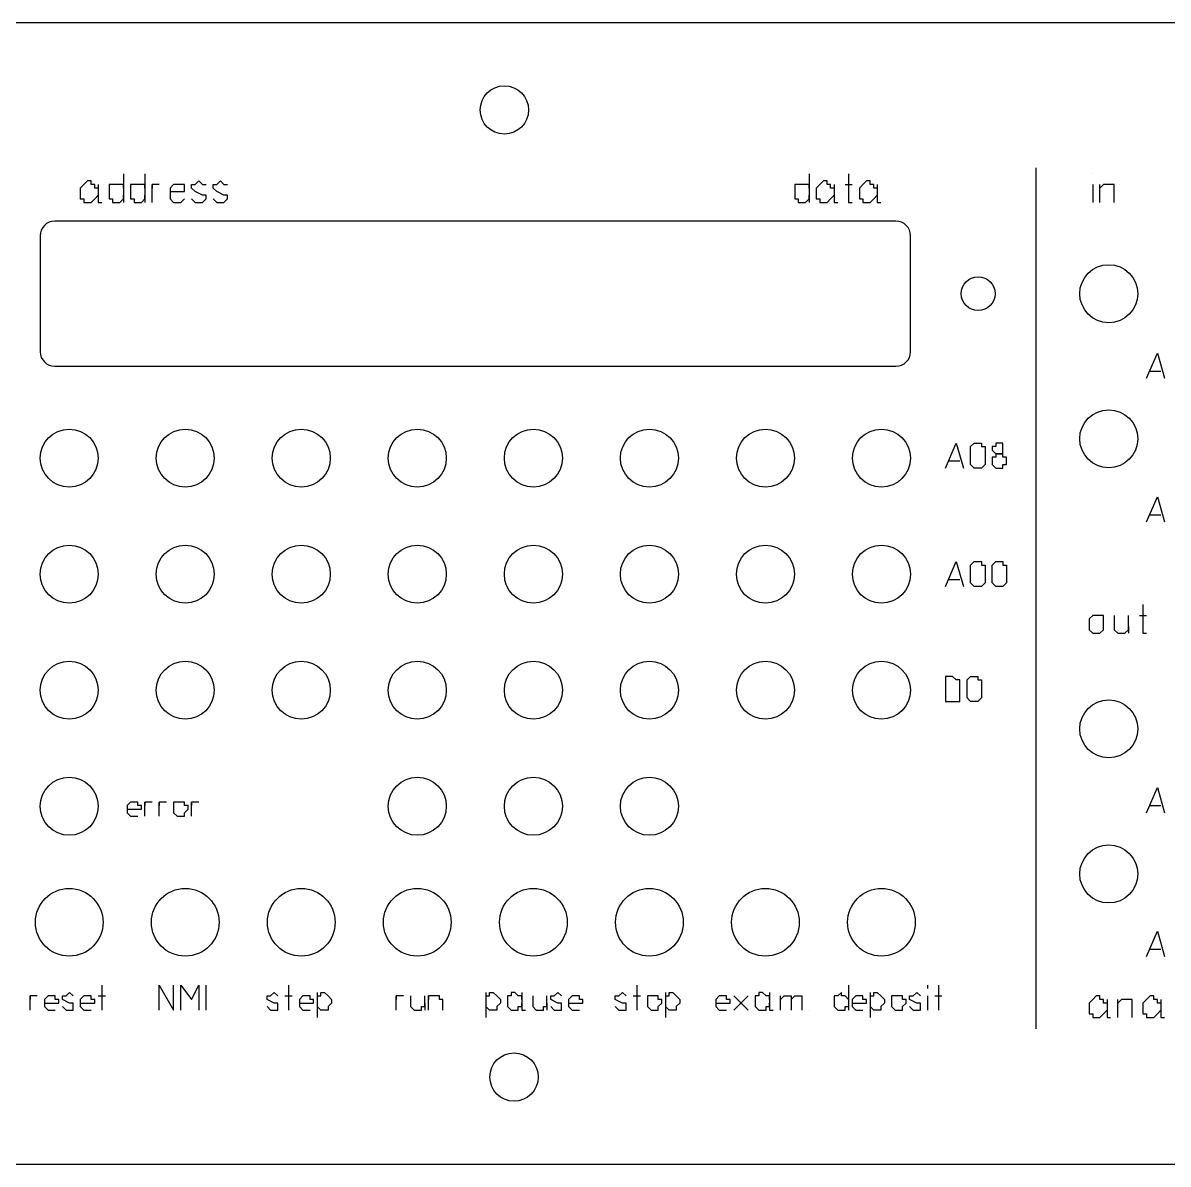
# Model space of a CAD drawing. Header units: metres. Extents: x -2 to 428, y 0 to 118.
# Drawn here: x 90.2 to 208.6, y 0 to 118 of the extents above; entities that cross this region are included whole.
import ezdxf

# ---------------------------------------------------------------- set-up
doc = ezdxf.new("R2010")
doc.units = ezdxf.units.M
for name, color, linetype in [('Engraving', 30, 'CONTINUOUS'), ('Panel', 7, 'CONTINUOUS'), ('ThruHoles', 7, 'CONTINUOUS')]:
    doc.layers.add(name, color=color, linetype=linetype)

msp = doc.modelspace()

# ---------------------------------------------------------------- linework, layer by layer
at = {"layer": 'Engraving'}
for p, q in [((100.61, 102.41), (100.61, 99.44)), ((102.83, 102.41), (102.83, 99.44)), ((171.51, 102.41), (171.51, 99.44)), ((175.6, 102.41), (175.6, 99.81)), ((195, 14), (195, 103)), ((200.84, 102.41), (200.84, 102.41)), ((96.52, 101.29), (96.15, 100.92)), ((96.15, 100.92), (96.15, 100.92)), ((96.15, 100.92), (96.15, 100.55)), ((96.89, 101.67), (96.52, 101.29)), ((96.52, 101.29), (96.52, 101.29)), ((96.52, 101.29), (96.52, 101.29)), ((97.27, 101.67), (96.89, 101.67)), ((96.89, 101.67), (96.89, 101.67)), ((97.27, 101.29), (97.27, 101.67)), ((97.64, 101.29), (97.27, 101.29)), ((97.64, 100.92), (97.64, 101.29)), ((97.64, 101.29), (97.64, 101.29)), ((97.64, 101.29), (97.64, 101.29)), ((98.01, 100.92), (97.64, 100.92)), ((97.64, 100.92), (97.64, 100.92)), ((98.01, 101.29), (98.01, 99.81)), ((99.49, 101.29), (99.12, 101.29)), ((99.12, 101.29), (99.12, 100.92)), ((99.12, 100.92), (99.12, 100.55)), ((99.86, 101.29), (99.49, 101.29)), ((100.24, 101.29), (99.86, 101.29)), ((99.86, 101.29), (99.86, 101.29)), ((100.61, 101.29), (100.24, 101.29)), ((100.24, 101.29), (100.24, 101.29)), ((100.61, 100.92), (100.61, 101.29)), ((101.72, 101.29), (101.35, 101.29)), ((101.35, 101.29), (101.35, 100.92)), ((101.35, 100.92), (101.35, 100.55)), ((102.09, 101.29), (101.72, 101.29)), ((102.46, 101.29), (102.09, 101.29)), ((102.09, 101.29), (102.09, 101.29)), ((102.83, 101.29), (102.46, 101.29)), ((102.46, 101.29), (102.46, 101.29)), ((102.83, 100.92), (102.83, 101.29)), ((103.58, 99.44), (103.58, 101.29)), ((103.95, 101.29), (103.58, 101.29)), ((103.58, 101.29), (103.58, 100.92)), ((104.32, 101.29), (103.95, 101.29)), ((103.95, 101.29), (103.95, 101.29)), ((103.95, 101.29), (103.95, 101.29)), ((104.32, 101.29), (104.32, 101.29)), ((105.8, 101.29), (105.43, 100.92)), ((105.43, 100.92), (105.43, 100.92)), ((105.43, 100.92), (105.43, 100.55)), ((106.18, 101.29), (105.8, 101.29)), ((105.8, 101.29), (105.8, 101.29)), ((106.55, 101.29), (106.18, 101.29)), ((106.18, 101.29), (106.18, 101.29)), ((106.92, 101.29), (106.55, 101.29)), ((106.55, 101.29), (106.55, 101.29)), ((106.92, 100.92), (106.92, 101.29)), ((106.92, 100.55), (106.92, 100.92)), ((107.66, 100.92), (107.66, 101.29)), ((107.66, 101.29), (108.03, 101.29)), ((108.03, 100.55), (107.66, 100.92)), ((107.66, 100.92), (107.66, 100.92)), ((108.03, 101.29), (108.4, 101.67)), ((108.4, 101.67), (108.77, 101.29)), ((108.77, 101.29), (108.77, 101.29)), ((108.77, 101.29), (109.15, 101.29)), ((109.89, 100.92), (109.89, 101.29)), ((109.89, 101.29), (110.26, 101.29)), ((110.26, 100.55), (109.89, 100.92)), ((109.89, 100.92), (109.89, 100.92)), ((110.26, 101.29), (110.63, 101.67)), ((110.63, 101.67), (111, 101.29)), ((111, 101.29), (111, 101.29)), ((111, 101.29), (111.37, 101.29)), ((170.4, 101.29), (170.03, 101.29)), ((170.03, 101.29), (170.03, 100.92)), ((170.03, 100.92), (170.03, 100.55)), ((170.77, 101.29), (170.4, 101.29)), ((171.14, 101.29), (170.77, 101.29)), ((170.77, 101.29), (170.77, 101.29)), ((171.51, 101.29), (171.14, 101.29)), ((171.14, 101.29), (171.14, 101.29)), ((171.51, 100.92), (171.51, 101.29)), ((172.63, 101.29), (172.26, 100.92)), ((172.26, 100.92), (172.26, 100.92)), ((172.26, 100.92), (172.26, 100.55)), ((173, 101.67), (172.63, 101.29)), ((172.63, 101.29), (172.63, 101.29)), ((172.63, 101.29), (172.63, 101.29)), ((173.37, 101.67), (173, 101.67)), ((173, 101.67), (173, 101.67)), ((173.37, 101.29), (173.37, 101.67)), ((173.74, 101.29), (173.37, 101.29)), ((173.74, 100.92), (173.74, 101.29)), ((173.74, 101.29), (173.74, 101.29)), ((173.74, 101.29), (173.74, 101.29)), ((174.11, 100.92), (173.74, 100.92)), ((173.74, 100.92), (173.74, 100.92)), ((174.11, 101.29), (174.11, 99.81)), ((175.23, 101.29), (175.97, 101.29)), ((177.08, 101.29), (176.71, 100.92)), ((176.71, 100.92), (176.71, 100.92)), ((176.71, 100.92), (176.71, 100.55)), ((177.45, 101.67), (177.08, 101.29)), ((177.08, 101.29), (177.08, 101.29)), ((177.08, 101.29), (177.08, 101.29)), ((177.83, 101.67), (177.45, 101.67)), ((177.45, 101.67), (177.45, 101.67)), ((177.83, 101.29), (177.83, 101.67)), ((178.2, 101.29), (177.83, 101.29)), ((178.2, 100.92), (178.2, 101.29)), ((178.2, 101.29), (178.2, 101.29)), ((178.2, 101.29), (178.2, 101.29)), ((178.57, 100.92), (178.2, 100.92)), ((178.2, 100.92), (178.2, 100.92)), ((178.57, 101.29), (178.57, 99.81)), ((200.84, 101.29), (200.84, 99.44)), ((201.59, 99.44), (201.59, 101.29)), ((201.96, 101.29), (201.59, 100.92)), ((201.59, 100.92), (201.59, 100.92)), ((202.33, 101.29), (201.96, 101.29)), ((201.96, 101.29), (201.96, 101.29)), ((202.7, 101.29), (202.33, 101.29)), ((202.33, 101.29), (202.33, 101.29)), ((203.07, 101.29), (202.7, 101.29)), ((202.7, 101.29), (202.7, 101.29)), ((203.07, 100.92), (203.07, 101.29)), ((203.07, 100.55), (203.07, 100.92)), ((96.15, 100.55), (96.15, 100.18)), ((96.15, 100.18), (96.15, 100.18)), ((96.15, 100.18), (96.15, 99.81)), ((96.15, 99.81), (96.15, 99.81)), ((96.15, 99.81), (96.52, 99.81)), ((96.52, 99.81), (96.52, 99.81)), ((96.52, 99.81), (96.52, 99.44)), ((97.27, 99.44), (97.64, 99.81)), ((97.64, 99.81), (98.01, 100.18)), ((97.64, 99.81), (97.64, 99.81)), ((97.64, 99.81), (97.64, 99.81)), ((97.64, 99.81), (97.64, 99.81)), ((98.01, 100.18), (98.01, 100.18)), ((98.01, 99.81), (98.01, 99.81)), ((98.01, 99.81), (98.01, 99.81)), ((98.01, 99.81), (98.01, 99.44)), ((99.12, 100.55), (99.12, 100.18)), ((99.12, 100.18), (99.12, 99.81)), ((99.12, 99.81), (99.49, 99.81)), ((99.49, 99.81), (99.49, 99.44)), ((100.24, 99.44), (100.61, 99.81)), ((100.61, 99.81), (100.61, 100.18)), ((101.35, 100.55), (101.35, 100.18)), ((101.35, 100.18), (101.35, 99.81)), ((101.35, 99.81), (101.72, 99.81)), ((101.72, 99.81), (101.72, 99.44)), ((102.46, 99.44), (102.83, 99.81)), ((102.83, 99.81), (102.83, 100.18)), ((105.43, 100.55), (106.92, 100.55)), ((105.43, 100.55), (105.43, 100.18)), ((105.43, 100.18), (105.43, 99.81)), ((105.43, 99.81), (105.43, 99.81)), ((105.43, 99.81), (105.8, 99.44)), ((106.55, 99.44), (106.92, 99.81)), ((106.92, 100.55), (106.92, 100.55)), ((107.66, 99.81), (108.03, 99.44)), ((108.77, 100.18), (108.03, 100.55)), ((109.15, 100.18), (108.77, 100.18)), ((108.77, 100.18), (108.77, 100.18)), ((108.77, 99.44), (109.15, 99.81)), ((109.15, 99.81), (109.15, 100.18)), ((109.15, 99.81), (109.15, 99.81)), ((109.89, 99.81), (110.26, 99.44)), ((111, 100.18), (110.26, 100.55)), ((111.37, 100.18), (111, 100.18)), ((111, 100.18), (111, 100.18)), ((111, 99.44), (111.37, 99.81)), ((111.37, 99.81), (111.37, 100.18)), ((111.37, 99.81), (111.37, 99.81)), ((170.03, 100.55), (170.03, 100.18)), ((170.03, 100.18), (170.03, 99.81)), ((170.03, 99.81), (170.4, 99.81)), ((170.4, 99.81), (170.4, 99.44)), ((171.14, 99.44), (171.51, 99.81)), ((171.51, 99.81), (171.51, 100.18)), ((172.26, 100.55), (172.26, 100.18)), ((172.26, 100.18), (172.26, 100.18)), ((172.26, 100.18), (172.26, 99.81)), ((172.26, 99.81), (172.26, 99.81)), ((172.26, 99.81), (172.63, 99.81)), ((172.63, 99.81), (172.63, 99.81)), ((172.63, 99.81), (172.63, 99.44)), ((173.37, 99.44), (173.74, 99.81)), ((173.74, 99.81), (174.11, 100.18)), ((173.74, 99.81), (173.74, 99.81)), ((173.74, 99.81), (173.74, 99.81)), ((173.74, 99.81), (173.74, 99.81)), ((174.11, 100.18), (174.11, 100.18)), ((174.11, 99.81), (174.11, 99.81)), ((174.11, 99.81), (174.11, 99.81)), ((174.11, 99.81), (174.11, 99.44)), ((175.6, 99.81), (175.6, 99.81)), ((175.6, 99.81), (175.6, 99.44)), ((176.71, 100.55), (176.71, 100.18)), ((176.71, 100.18), (176.71, 100.18)), ((176.71, 100.18), (176.71, 99.81)), ((176.71, 99.81), (176.71, 99.81)), ((176.71, 99.81), (177.08, 99.81)), ((177.08, 99.81), (177.08, 99.81)), ((177.08, 99.81), (177.08, 99.44)), ((177.83, 99.44), (178.2, 99.81)), ((178.2, 99.81), (178.57, 100.18)), ((178.2, 99.81), (178.2, 99.81)), ((178.2, 99.81), (178.2, 99.81)), ((178.2, 99.81), (178.2, 99.81)), ((178.57, 100.18), (178.57, 100.18)), ((178.57, 99.81), (178.57, 99.81)), ((178.57, 99.81), (178.57, 99.81)), ((178.57, 99.81), (178.57, 99.44)), ((203.07, 99.44), (203.07, 100.55)), ((96.52, 99.44), (96.52, 99.44)), ((96.52, 99.44), (96.89, 99.44)), ((96.89, 99.44), (96.89, 99.44)), ((96.89, 99.44), (97.27, 99.44)), ((97.27, 99.44), (97.27, 99.44)), ((97.27, 99.44), (97.27, 99.44)), ((98.01, 99.44), (98.01, 99.44)), ((98.01, 99.44), (98.01, 99.44)), ((98.01, 99.44), (98.38, 99.44)), ((99.49, 99.44), (99.86, 99.44)), ((99.86, 99.44), (100.24, 99.44)), ((100.24, 99.44), (100.24, 99.44)), ((101.72, 99.44), (102.09, 99.44)), ((102.09, 99.44), (102.46, 99.44)), ((102.46, 99.44), (102.46, 99.44)), ((105.8, 99.44), (106.18, 99.44)), ((106.18, 99.44), (106.55, 99.44)), ((106.55, 99.44), (106.55, 99.44)), ((108.03, 99.44), (108.4, 99.44)), ((108.4, 99.44), (108.77, 99.44)), ((110.26, 99.44), (110.63, 99.44)), ((110.63, 99.44), (111, 99.44)), ((170.4, 99.44), (170.77, 99.44)), ((170.77, 99.44), (171.14, 99.44)), ((171.14, 99.44), (171.14, 99.44)), ((172.63, 99.44), (172.63, 99.44)), ((172.63, 99.44), (173, 99.44)), ((173, 99.44), (173, 99.44)), ((173, 99.44), (173.37, 99.44)), ((173.37, 99.44), (173.37, 99.44)), ((173.37, 99.44), (173.37, 99.44)), ((174.11, 99.44), (174.11, 99.44)), ((174.11, 99.44), (174.11, 99.44)), ((174.11, 99.44), (174.48, 99.44)), ((175.6, 99.44), (175.97, 99.44)), ((175.97, 99.44), (175.97, 99.44)), ((177.08, 99.44), (177.08, 99.44)), ((177.08, 99.44), (177.45, 99.44)), ((177.45, 99.44), (177.45, 99.44)), ((177.45, 99.44), (177.83, 99.44)), ((177.83, 99.44), (177.83, 99.44)), ((177.83, 99.44), (177.83, 99.44)), ((178.57, 99.44), (178.57, 99.44)), ((178.57, 99.44), (178.57, 99.44)), ((178.57, 99.44), (178.94, 99.44)), ((206.41, 81.25), (207.53, 83.85)), ((207.53, 83.85), (208.27, 81.25)), ((206.78, 81.99), (207.9, 81.99)), ((185.62, 71.97), (186.74, 74.56)), ((186.74, 74.56), (187.48, 71.97)), ((188.22, 74.19), (188.59, 74.56)), ((188.22, 73.82), (188.22, 74.19)), ((188.22, 74.19), (188.22, 74.19)), ((188.22, 72.71), (188.22, 73.82)), ((188.59, 74.56), (188.96, 74.56)), ((188.96, 74.56), (188.96, 74.56)), ((188.96, 74.56), (189.33, 74.56)), ((189.33, 74.56), (189.33, 74.19)), ((189.33, 74.19), (189.71, 74.19)), ((189.71, 74.19), (189.71, 73.82)), ((189.71, 73.82), (189.71, 73.82)), ((189.71, 73.82), (189.71, 72.34)), ((190.82, 74.19), (190.45, 74.19)), ((190.45, 74.19), (190.45, 74.19)), ((190.45, 74.19), (190.45, 73.82)), ((190.45, 73.82), (190.45, 73.82)), ((190.45, 73.82), (190.45, 73.82)), ((190.45, 73.82), (190.82, 73.45)), ((191.19, 74.56), (190.82, 74.56)), ((190.82, 74.56), (190.82, 74.56)), ((190.82, 74.56), (190.82, 74.19)), ((190.82, 74.19), (190.82, 74.19)), ((191.19, 73.45), (190.82, 73.45)), ((190.82, 73.45), (190.82, 73.45)), ((190.82, 73.45), (190.82, 73.08)), ((190.82, 73.45), (190.82, 73.45)), ((190.82, 73.45), (190.82, 73.45)), ((190.82, 73.45), (190.82, 73.45)), ((190.82, 73.45), (191.19, 73.45)), ((191.19, 74.56), (191.19, 74.56)), ((191.56, 74.56), (191.19, 74.56)), ((191.19, 74.56), (191.19, 74.56)), ((191.19, 74.56), (191.19, 74.56)), ((191.56, 73.45), (191.19, 73.45)), ((191.19, 73.45), (191.19, 73.45)), ((191.19, 73.45), (191.19, 73.45)), ((191.19, 73.45), (191.19, 73.45)), ((191.19, 73.45), (191.56, 73.45)), ((191.56, 74.19), (191.56, 74.56)), ((191.56, 73.82), (191.56, 74.19)), ((191.56, 74.19), (191.56, 74.19)), ((191.56, 74.19), (191.56, 74.19)), ((191.56, 74.19), (191.56, 74.19)), ((191.56, 73.45), (191.56, 73.82)), ((191.56, 73.82), (191.56, 73.82)), ((191.56, 73.82), (191.56, 73.82)), ((191.56, 73.08), (191.56, 73.45)), ((191.56, 73.45), (191.56, 73.45)), ((191.56, 73.45), (191.56, 73.45)), ((191.56, 73.45), (191.56, 73.45)), ((185.99, 72.71), (187.11, 72.71)), ((188.22, 72.34), (188.22, 72.71)), ((188.59, 71.97), (188.22, 72.34)), ((188.22, 72.34), (188.22, 72.34)), ((188.22, 72.34), (188.22, 72.34)), ((189.71, 72.34), (189.33, 71.97)), ((189.71, 72.34), (189.71, 72.34)), ((190.82, 73.08), (190.45, 73.08)), ((190.45, 73.08), (190.45, 73.08)), ((190.45, 73.08), (190.45, 72.71)), ((190.45, 72.71), (190.45, 72.71)), ((190.45, 72.71), (190.45, 72.34)), ((190.45, 72.34), (190.45, 72.34)), ((190.45, 72.34), (190.45, 72.34)), ((190.45, 72.34), (190.82, 71.97)), ((190.82, 73.08), (190.82, 73.08)), ((191.93, 73.08), (191.56, 73.08)), ((191.56, 73.08), (191.56, 73.08)), ((191.56, 73.08), (191.56, 73.08)), ((191.56, 71.97), (191.56, 72.34)), ((191.56, 72.34), (191.93, 72.34)), ((191.93, 72.71), (191.93, 73.08)), ((191.93, 72.34), (191.93, 72.71)), ((191.93, 72.71), (191.93, 72.71)), ((191.93, 72.34), (191.93, 72.34)), ((188.96, 71.97), (188.59, 71.97)), ((189.33, 71.97), (188.96, 71.97)), ((188.96, 71.97), (188.96, 71.97)), ((189.33, 71.97), (189.33, 71.97)), ((190.82, 71.97), (190.82, 71.97)), ((190.82, 71.97), (190.82, 71.97)), ((190.82, 71.97), (190.82, 71.97)), ((190.82, 71.97), (191.19, 71.97)), ((191.19, 71.97), (191.19, 71.97)), ((191.19, 71.97), (191.56, 71.97)), ((191.56, 71.97), (191.56, 71.97)), ((191.56, 71.97), (191.56, 71.97)), ((206.41, 66.4), (207.53, 69)), ((207.53, 69), (208.27, 66.4)), ((206.78, 67.14), (207.9, 67.14)), ((185.62, 59.71), (186.74, 62.31)), ((186.74, 62.31), (187.48, 59.71)), ((188.22, 61.94), (188.59, 62.31)), ((188.22, 61.57), (188.22, 61.94)), ((188.22, 61.94), (188.22, 61.94)), ((188.59, 62.31), (188.96, 62.31)), ((188.96, 62.31), (188.96, 62.31)), ((188.96, 62.31), (189.33, 62.31)), ((189.33, 62.31), (189.33, 61.94)), ((189.33, 61.94), (189.71, 61.94)), ((189.71, 61.94), (189.71, 61.57)), ((190.45, 61.94), (190.82, 62.31)), ((190.45, 61.57), (190.45, 61.94)), ((190.45, 61.94), (190.45, 61.94)), ((190.82, 62.31), (191.19, 62.31)), ((191.19, 62.31), (191.19, 62.31)), ((191.19, 62.31), (191.56, 62.31)), ((191.56, 62.31), (191.56, 61.94)), ((191.56, 61.94), (191.93, 61.94)), ((191.93, 61.94), (191.93, 61.57)), ((185.99, 60.46), (187.11, 60.46)), ((188.22, 60.46), (188.22, 61.57)), ((188.22, 60.09), (188.22, 60.46)), ((189.71, 61.57), (189.71, 61.57)), ((189.71, 61.57), (189.71, 60.09)), ((190.45, 60.46), (190.45, 61.57)), ((190.45, 60.09), (190.45, 60.46)), ((191.93, 61.57), (191.93, 61.57)), ((191.93, 61.57), (191.93, 60.09)), ((188.59, 59.71), (188.22, 60.09)), ((188.22, 60.09), (188.22, 60.09)), ((188.22, 60.09), (188.22, 60.09)), ((188.96, 59.71), (188.59, 59.71)), ((189.33, 59.71), (188.96, 59.71)), ((188.96, 59.71), (188.96, 59.71)), ((189.71, 60.09), (189.33, 59.71)), ((189.33, 59.71), (189.33, 59.71)), ((189.71, 60.09), (189.71, 60.09)), ((190.82, 59.71), (190.45, 60.09)), ((190.45, 60.09), (190.45, 60.09)), ((190.45, 60.09), (190.45, 60.09)), ((191.19, 59.71), (190.82, 59.71)), ((191.56, 59.71), (191.19, 59.71)), ((191.19, 59.71), (191.19, 59.71)), ((191.93, 60.09), (191.56, 59.71)), ((191.56, 59.71), (191.56, 59.71)), ((191.93, 60.09), (191.93, 60.09)), ((206.04, 57.86), (206.04, 55.26)), ((200.84, 56.74), (200.47, 56.37)), ((200.47, 56.37), (200.47, 56)), ((200.47, 56), (200.47, 55.63)), ((201.21, 56.74), (200.84, 56.74)), ((200.84, 56.74), (200.84, 56.74)), ((201.59, 56.74), (201.21, 56.74)), ((201.21, 56.74), (201.21, 56.74)), ((201.96, 56.74), (201.59, 56.74)), ((201.96, 56.37), (201.96, 56.74)), ((201.96, 56), (201.96, 56.37)), ((201.96, 55.63), (201.96, 56)), ((203.07, 56.74), (203.07, 55.63)), ((204.56, 55.63), (204.56, 56.74)), ((205.67, 56.74), (206.41, 56.74)), ((200.47, 55.63), (200.47, 55.26)), ((200.47, 55.26), (200.47, 55.26)), ((200.47, 55.26), (200.84, 54.89)), ((200.84, 54.89), (201.21, 54.89)), ((201.21, 54.89), (201.21, 54.89)), ((201.21, 54.89), (201.59, 54.89)), ((201.59, 54.89), (201.96, 55.26)), ((201.96, 55.26), (201.96, 55.63)), ((201.96, 55.26), (201.96, 55.26)), ((203.07, 55.63), (203.07, 55.26)), ((203.07, 55.26), (203.07, 55.26)), ((203.07, 55.26), (203.44, 54.89)), ((203.44, 54.89), (203.44, 54.89)), ((203.44, 54.89), (203.81, 54.89)), ((203.81, 54.89), (204.18, 54.89)), ((204.18, 54.89), (204.56, 55.26)), ((204.18, 54.89), (204.18, 54.89)), ((204.56, 55.26), (204.56, 55.63)), ((204.56, 55.63), (204.56, 54.89)), ((204.56, 55.26), (204.56, 55.26)), ((206.04, 55.26), (206.04, 55.26)), ((206.04, 55.26), (206.04, 54.89)), ((206.04, 54.89), (206.41, 54.89)), ((206.41, 54.89), (206.41, 54.89)), ((185.62, 50.43), (185.62, 47.83)), ((186.36, 50.43), (185.62, 50.43)), ((186.74, 50.06), (186.36, 50.43)), ((187.11, 50.06), (186.74, 50.06)), ((187.11, 49.69), (187.11, 50.06)), ((187.11, 50.06), (187.11, 50.06)), ((187.85, 50.06), (188.22, 50.43)), ((187.85, 49.69), (187.85, 50.06)), ((187.85, 50.06), (187.85, 50.06)), ((188.22, 50.43), (188.59, 50.43)), ((188.59, 50.43), (188.59, 50.43)), ((188.59, 50.43), (188.96, 50.43)), ((188.96, 50.43), (188.96, 50.06)), ((188.96, 50.06), (189.33, 50.06)), ((189.33, 50.06), (189.33, 49.69)), ((187.11, 48.58), (187.11, 49.69)), ((187.11, 49.69), (187.11, 49.69)), ((187.11, 48.21), (187.11, 48.58)), ((187.85, 48.58), (187.85, 49.69)), ((187.85, 48.21), (187.85, 48.58)), ((189.33, 49.69), (189.33, 49.69)), ((189.33, 49.69), (189.33, 48.21)), ((185.62, 47.83), (186.36, 47.83)), ((186.36, 47.83), (186.74, 47.83)), ((186.74, 47.83), (187.11, 47.83)), ((187.11, 47.83), (187.11, 48.21)), ((187.11, 48.21), (187.11, 48.21)), ((188.22, 47.83), (187.85, 48.21)), ((187.85, 48.21), (187.85, 48.21)), ((187.85, 48.21), (187.85, 48.21)), ((188.59, 47.83), (188.22, 47.83)), ((188.96, 47.83), (188.59, 47.83)), ((188.59, 47.83), (188.59, 47.83)), ((189.33, 48.21), (188.96, 47.83)), ((188.96, 47.83), (188.96, 47.83)), ((189.33, 48.21), (189.33, 48.21)), ((206.41, 36.33), (207.53, 38.93)), ((207.53, 38.93), (208.27, 36.33)), ((101.35, 37.44), (100.98, 37.07)), ((100.98, 37.07), (100.98, 37.07)), ((100.98, 37.07), (100.98, 37.07)), ((100.98, 37.07), (100.98, 36.7)), ((101.72, 37.44), (101.35, 37.44)), ((101.35, 37.44), (101.35, 37.44)), ((101.35, 37.44), (101.35, 37.44)), ((102.09, 37.44), (101.72, 37.44)), ((101.72, 37.44), (101.72, 37.44)), ((102.09, 37.07), (102.09, 37.44)), ((102.09, 37.44), (102.09, 37.44)), ((102.46, 37.07), (102.09, 37.07)), ((102.46, 36.7), (102.46, 37.07)), ((102.83, 35.96), (102.83, 37.44)), ((103.21, 37.44), (102.83, 37.44)), ((102.83, 37.44), (102.83, 37.44)), ((102.83, 37.44), (102.83, 37.07)), ((103.58, 37.44), (103.21, 37.44)), ((103.21, 37.44), (103.21, 37.44)), ((103.58, 37.44), (103.58, 37.44)), ((104.32, 35.96), (104.32, 37.44)), ((104.69, 37.44), (104.32, 37.44)), ((104.32, 37.44), (104.32, 37.44)), ((104.32, 37.44), (104.32, 37.07)), ((105.06, 37.44), (104.69, 37.44)), ((104.69, 37.44), (104.69, 37.44)), ((105.06, 37.44), (105.06, 37.44)), ((106.18, 37.44), (105.8, 37.44)), ((105.8, 37.44), (105.8, 37.07)), ((105.8, 37.07), (105.8, 36.7)), ((105.8, 37.07), (105.8, 37.07)), ((106.55, 37.44), (106.18, 37.44)), ((106.18, 37.44), (106.18, 37.44)), ((106.92, 37.44), (106.55, 37.44)), ((106.92, 37.07), (106.92, 37.44)), ((106.92, 37.44), (106.92, 37.44)), ((107.29, 37.07), (106.92, 37.07)), ((107.29, 36.7), (107.29, 37.07)), ((107.66, 35.96), (107.66, 37.44)), ((108.03, 37.44), (107.66, 37.44)), ((107.66, 37.44), (107.66, 37.44)), ((107.66, 37.44), (107.66, 37.07)), ((108.4, 37.44), (108.03, 37.44)), ((108.03, 37.44), (108.03, 37.44)), ((108.4, 37.44), (108.4, 37.44)), ((206.78, 37.07), (207.9, 37.07)), ((100.98, 36.7), (102.46, 36.7)), ((100.98, 36.7), (100.98, 36.33)), ((100.98, 36.33), (100.98, 36.33)), ((100.98, 36.33), (101.35, 35.96)), ((101.35, 35.96), (101.35, 35.96)), ((101.35, 35.96), (101.72, 35.96)), ((101.72, 35.96), (102.09, 35.96)), ((102.09, 35.96), (102.09, 35.96)), ((105.8, 36.7), (105.8, 36.33)), ((105.8, 36.33), (105.8, 36.33)), ((105.8, 36.33), (106.18, 35.96)), ((106.18, 35.96), (106.55, 35.96)), ((106.55, 35.96), (106.55, 35.96)), ((106.55, 35.96), (106.92, 35.96)), ((106.92, 36.33), (107.29, 36.7)), ((106.92, 35.96), (106.92, 36.33)), ((106.92, 36.33), (106.92, 36.33)), ((206.41, 21.48), (207.53, 24.08)), ((207.53, 24.08), (208.27, 21.48)), ((206.78, 22.22), (207.9, 22.22)), ((94.67, 17.39), (95.04, 17.76)), ((95.04, 17.76), (95.04, 17.76)), ((95.04, 17.76), (95.41, 17.39)), ((98.38, 18.51), (98.38, 16.28)), ((104.32, 15.91), (104.32, 18.51)), ((104.32, 18.51), (105.8, 15.91)), ((105.8, 15.91), (105.8, 18.51)), ((106.55, 15.91), (106.55, 18.51)), ((106.55, 18.51), (107.66, 17.02)), ((107.66, 17.02), (108.4, 18.51)), ((108.4, 18.51), (108.4, 15.91)), ((109.15, 15.91), (109.15, 18.51)), ((115.83, 17.39), (116.2, 17.76)), ((116.2, 17.76), (116.2, 17.76)), ((116.2, 17.76), (116.57, 17.39)), ((117.68, 18.51), (117.68, 16.28)), ((120.65, 17.76), (120.65, 15.17)), ((121.03, 17.39), (121.03, 17.76)), ((121.03, 17.76), (121.4, 17.76)), ((121.4, 17.76), (121.77, 17.39)), ((138.1, 17.76), (138.1, 15.17)), ((138.47, 17.39), (138.47, 17.76)), ((138.47, 17.76), (138.85, 17.76)), ((138.85, 17.76), (139.22, 17.39)), ((141.07, 17.76), (140.7, 17.76)), ((140.7, 17.76), (140.7, 17.39)), ((141.44, 17.39), (141.07, 17.76)), ((141.07, 17.76), (141.07, 17.76)), ((141.82, 17.76), (141.82, 16.28)), ((145.16, 17.39), (145.53, 17.76)), ((145.53, 17.76), (145.53, 17.76)), ((145.53, 17.76), (145.9, 17.39)), ((151.84, 17.39), (152.21, 17.76)), ((152.21, 17.76), (152.21, 17.76)), ((152.21, 17.76), (152.58, 17.39)), ((153.69, 18.51), (153.69, 16.28)), ((156.66, 17.76), (156.66, 15.17)), ((157.04, 17.39), (157.04, 17.76)), ((157.04, 17.76), (157.41, 17.76)), ((157.41, 17.76), (157.78, 17.39)), ((166.69, 17.76), (166.32, 17.76)), ((166.32, 17.76), (166.32, 17.39)), ((167.06, 17.39), (166.69, 17.76)), ((166.69, 17.76), (166.69, 17.76)), ((167.43, 17.76), (167.43, 16.28)), ((174.86, 17.76), (174.48, 17.39)), ((174.86, 17.39), (174.86, 17.76)), ((175.6, 18.51), (175.6, 15.91)), ((177.83, 17.76), (177.83, 15.17)), ((178.2, 17.39), (178.2, 17.76)), ((178.2, 17.76), (178.57, 17.76)), ((178.57, 17.76), (178.94, 17.39)), ((182.28, 17.39), (182.65, 17.76)), ((182.65, 17.76), (182.65, 17.76)), ((182.65, 17.76), (183.02, 17.39)), ((183.77, 18.51), (183.77, 18.14)), ((184.88, 18.51), (184.88, 16.28)), ((90.95, 15.91), (90.95, 17.39)), ((91.33, 17.39), (90.95, 17.39)), ((90.95, 17.39), (90.95, 17.39)), ((90.95, 17.39), (90.95, 17.02)), ((91.7, 17.39), (91.33, 17.39)), ((91.33, 17.39), (91.33, 17.39)), ((91.7, 17.39), (91.7, 17.39)), ((92.81, 17.39), (92.44, 17.02)), ((92.44, 17.02), (92.44, 17.02)), ((92.44, 17.02), (92.44, 17.02)), ((92.44, 17.02), (92.44, 16.65)), ((92.44, 16.65), (93.92, 16.65)), ((92.44, 16.65), (92.44, 16.28)), ((93.18, 17.39), (92.81, 17.39)), ((92.81, 17.39), (92.81, 17.39)), ((92.81, 17.39), (92.81, 17.39)), ((93.55, 17.39), (93.18, 17.39)), ((93.18, 17.39), (93.18, 17.39)), ((93.55, 17.02), (93.55, 17.39)), ((93.55, 17.39), (93.55, 17.39)), ((93.92, 17.02), (93.55, 17.02)), ((93.92, 16.65), (93.92, 17.02)), ((94.3, 17.02), (94.3, 17.39)), ((94.3, 17.39), (94.67, 17.39)), ((95.04, 16.65), (94.3, 17.02)), ((94.3, 17.02), (94.3, 17.02)), ((94.3, 17.02), (94.3, 17.02)), ((95.41, 16.65), (95.04, 16.65)), ((95.41, 17.39), (95.41, 17.39)), ((95.41, 16.28), (95.41, 16.65)), ((95.41, 16.65), (95.41, 16.65)), ((96.52, 17.39), (96.15, 17.02)), ((96.15, 17.02), (96.15, 17.02)), ((96.15, 17.02), (96.15, 17.02)), ((96.15, 17.02), (96.15, 16.65)), ((96.15, 16.65), (97.64, 16.65)), ((96.15, 16.65), (96.15, 16.28)), ((96.89, 17.39), (96.52, 17.39)), ((96.52, 17.39), (96.52, 17.39)), ((96.52, 17.39), (96.52, 17.39)), ((97.27, 17.39), (96.89, 17.39)), ((96.89, 17.39), (96.89, 17.39)), ((97.27, 17.02), (97.27, 17.39)), ((97.27, 17.39), (97.27, 17.39)), ((97.64, 17.02), (97.27, 17.02)), ((97.64, 16.65), (97.64, 17.02)), ((98.01, 17.39), (98.75, 17.39)), ((115.46, 17.02), (115.46, 17.39)), ((115.46, 17.39), (115.83, 17.39)), ((116.2, 16.65), (115.46, 17.02)), ((115.46, 17.02), (115.46, 17.02)), ((115.46, 17.02), (115.46, 17.02)), ((116.57, 16.65), (116.2, 16.65)), ((116.57, 17.39), (116.57, 17.39)), ((116.57, 16.28), (116.57, 16.65)), ((116.57, 16.65), (116.57, 16.65)), ((117.31, 17.39), (118.06, 17.39)), ((119.17, 17.39), (118.8, 17.02)), ((118.8, 17.02), (118.8, 17.02)), ((118.8, 17.02), (118.8, 17.02)), ((118.8, 17.02), (118.8, 16.65)), ((118.8, 16.65), (120.28, 16.65)), ((118.8, 16.65), (118.8, 16.28)), ((119.54, 17.39), (119.17, 17.39)), ((119.17, 17.39), (119.17, 17.39)), ((119.17, 17.39), (119.17, 17.39)), ((119.91, 17.39), (119.54, 17.39)), ((119.54, 17.39), (119.54, 17.39)), ((119.91, 17.02), (119.91, 17.39)), ((119.91, 17.39), (119.91, 17.39)), ((120.28, 17.02), (119.91, 17.02)), ((120.28, 16.65), (120.28, 17.02)), ((120.65, 17.39), (121.03, 17.39)), ((121.77, 17.39), (121.77, 17.39)), ((121.77, 17.39), (122.14, 17.02)), ((122.14, 16.65), (121.77, 16.28)), ((122.14, 17.02), (122.14, 16.65)), ((128.82, 15.91), (128.82, 17.39)), ((129.19, 17.39), (128.82, 17.39)), ((128.82, 17.39), (128.82, 17.39)), ((128.82, 17.39), (128.82, 17.02)), ((129.56, 17.39), (129.19, 17.39)), ((129.19, 17.39), (129.19, 17.39)), ((129.56, 17.39), (129.56, 17.39)), ((130.31, 17.39), (130.31, 16.65)), ((130.31, 16.65), (130.31, 16.28)), ((131.79, 16.28), (131.79, 17.39)), ((131.79, 16.65), (131.79, 15.91)), ((132.16, 15.91), (132.16, 17.39)), ((132.53, 17.39), (132.16, 17.39)), ((132.16, 17.39), (132.16, 17.02)), ((132.91, 17.39), (132.53, 17.39)), ((132.53, 17.39), (132.53, 17.39)), ((132.53, 17.39), (132.53, 17.39)), ((133.28, 17.39), (132.91, 17.39)), ((132.91, 17.39), (132.91, 17.39)), ((133.28, 17.02), (133.28, 17.39)), ((133.28, 17.39), (133.28, 17.39)), ((133.65, 17.02), (133.28, 17.02)), ((133.65, 15.91), (133.65, 17.02)), ((138.1, 17.39), (138.47, 17.39)), ((139.22, 17.39), (139.22, 17.39)), ((139.22, 17.39), (139.59, 17.02)), ((139.59, 16.65), (139.22, 16.28)), ((139.59, 17.02), (139.59, 16.65)), ((140.7, 17.39), (140.33, 17.39)), ((140.33, 17.39), (140.33, 17.39)), ((140.33, 17.39), (140.33, 17.02)), ((140.33, 17.02), (140.33, 17.02)), ((140.33, 17.02), (140.33, 16.65)), ((140.33, 16.65), (140.33, 16.65)), ((140.33, 16.65), (140.33, 16.28)), ((140.7, 17.39), (140.7, 17.39)), ((141.82, 17.39), (141.44, 17.39)), ((141.44, 17.39), (141.44, 17.39)), ((141.44, 17.39), (141.44, 17.39)), ((141.44, 17.39), (141.44, 17.39)), ((141.82, 17.02), (141.82, 17.39)), ((141.82, 17.02), (141.82, 17.02)), ((141.82, 16.28), (141.82, 16.65)), ((142.93, 17.39), (142.93, 16.65)), ((142.93, 16.65), (142.93, 16.28)), ((144.41, 16.28), (144.41, 17.39)), ((144.41, 16.65), (144.41, 15.91)), ((144.79, 17.02), (144.79, 17.39)), ((144.79, 17.39), (145.16, 17.39)), ((145.53, 16.65), (144.79, 17.02)), ((144.79, 17.02), (144.79, 17.02)), ((144.79, 17.02), (144.79, 17.02)), ((145.9, 16.65), (145.53, 16.65)), ((145.9, 17.39), (145.9, 17.39)), ((145.9, 16.28), (145.9, 16.65)), ((145.9, 16.65), (145.9, 16.65)), ((147.01, 17.39), (146.64, 17.02)), ((146.64, 17.02), (146.64, 17.02)), ((146.64, 17.02), (146.64, 17.02)), ((146.64, 17.02), (146.64, 16.65)), ((146.64, 16.65), (148.13, 16.65)), ((146.64, 16.65), (146.64, 16.28)), ((147.38, 17.39), (147.01, 17.39)), ((147.01, 17.39), (147.01, 17.39)), ((147.01, 17.39), (147.01, 17.39)), ((147.76, 17.39), (147.38, 17.39)), ((147.38, 17.39), (147.38, 17.39)), ((147.76, 17.02), (147.76, 17.39)), ((147.76, 17.39), (147.76, 17.39)), ((148.13, 17.02), (147.76, 17.02)), ((148.13, 16.65), (148.13, 17.02)), ((151.47, 17.02), (151.47, 17.39)), ((151.47, 17.39), (151.84, 17.39)), ((152.21, 16.65), (151.47, 17.02)), ((151.47, 17.02), (151.47, 17.02)), ((151.47, 17.02), (151.47, 17.02)), ((152.58, 16.65), (152.21, 16.65)), ((152.58, 17.39), (152.58, 17.39)), ((152.58, 16.28), (152.58, 16.65)), ((152.58, 16.65), (152.58, 16.65)), ((153.32, 17.39), (154.07, 17.39)), ((155.18, 17.39), (154.81, 17.39)), ((154.81, 17.39), (154.81, 17.02)), ((154.81, 17.02), (154.81, 16.65)), ((154.81, 17.02), (154.81, 17.02)), ((154.81, 16.65), (154.81, 16.28)), ((155.55, 17.39), (155.18, 17.39)), ((155.18, 17.39), (155.18, 17.39)), ((155.92, 17.39), (155.55, 17.39)), ((155.92, 17.02), (155.92, 17.39)), ((155.92, 17.39), (155.92, 17.39)), ((156.29, 17.02), (155.92, 17.02)), ((155.92, 16.28), (156.29, 16.65)), ((156.29, 16.65), (156.29, 17.02)), ((156.66, 17.39), (157.04, 17.39)), ((157.78, 17.39), (157.78, 17.39)), ((157.78, 17.39), (158.15, 17.02)), ((158.15, 16.65), (157.78, 16.28)), ((158.15, 17.02), (158.15, 16.65)), ((162.23, 17.39), (161.86, 17.02)), ((161.86, 17.02), (161.86, 17.02)), ((161.86, 17.02), (161.86, 17.02)), ((161.86, 17.02), (161.86, 16.65)), ((161.86, 16.65), (163.35, 16.65)), ((161.86, 16.65), (161.86, 16.28)), ((162.6, 17.39), (162.23, 17.39)), ((162.23, 17.39), (162.23, 17.39)), ((162.23, 17.39), (162.23, 17.39)), ((162.98, 17.39), (162.6, 17.39)), ((162.6, 17.39), (162.6, 17.39)), ((162.98, 17.02), (162.98, 17.39)), ((162.98, 17.39), (162.98, 17.39)), ((163.35, 17.02), (162.98, 17.02)), ((163.35, 16.65), (163.35, 17.02)), ((163.72, 17.39), (165.2, 15.91)), ((163.72, 15.91), (165.2, 17.39)), ((166.32, 17.39), (165.95, 17.39)), ((165.95, 17.39), (165.95, 17.39)), ((165.95, 17.39), (165.95, 17.02)), ((165.95, 17.02), (165.95, 17.02)), ((165.95, 17.02), (165.95, 16.65)), ((165.95, 16.65), (165.95, 16.65)), ((165.95, 16.65), (165.95, 16.28)), ((166.32, 17.39), (166.32, 17.39)), ((167.43, 17.39), (167.06, 17.39)), ((167.06, 17.39), (167.06, 17.39)), ((167.06, 17.39), (167.06, 17.39)), ((167.06, 17.39), (167.06, 17.39)), ((167.43, 17.02), (167.43, 17.39)), ((167.43, 17.02), (167.43, 17.02)), ((167.43, 16.28), (167.43, 16.65)), ((168.54, 17.02), (168.92, 17.39)), ((168.54, 15.91), (168.54, 17.39)), ((168.92, 17.39), (168.92, 17.39)), ((168.92, 17.39), (169.29, 17.39)), ((169.29, 17.39), (169.66, 17.39)), ((169.66, 17.02), (170.03, 17.39)), ((169.66, 17.39), (169.66, 17.02)), ((169.66, 17.02), (169.66, 15.91)), ((170.03, 17.39), (170.03, 17.39)), ((170.03, 17.39), (170.4, 17.39)), ((170.4, 17.39), (170.77, 17.39)), ((170.77, 17.39), (170.77, 17.02)), ((170.77, 17.02), (170.77, 15.91)), ((174.48, 17.39), (174.11, 17.39)), ((174.11, 17.39), (174.11, 17.02)), ((174.11, 17.02), (174.11, 17.02)), ((174.11, 17.02), (174.11, 16.65)), ((174.11, 16.65), (174.11, 16.28)), ((174.48, 17.39), (174.48, 17.39)), ((175.23, 17.39), (174.86, 17.39)), ((175.6, 17.02), (175.23, 17.39)), ((175.23, 17.39), (175.23, 17.39)), ((176.34, 17.39), (175.97, 17.02)), ((175.97, 17.02), (175.97, 17.02)), ((175.97, 17.02), (175.97, 17.02)), ((175.97, 17.02), (175.97, 16.65)), ((175.97, 16.65), (177.45, 16.65)), ((175.97, 16.65), (175.97, 16.28)), ((176.71, 17.39), (176.34, 17.39)), ((176.34, 17.39), (176.34, 17.39)), ((176.34, 17.39), (176.34, 17.39)), ((177.08, 17.39), (176.71, 17.39)), ((176.71, 17.39), (176.71, 17.39)), ((177.08, 17.02), (177.08, 17.39)), ((177.08, 17.39), (177.08, 17.39)), ((177.45, 17.02), (177.08, 17.02)), ((177.45, 16.65), (177.45, 17.02)), ((177.83, 17.39), (178.2, 17.39)), ((178.94, 17.39), (178.94, 17.39)), ((178.94, 17.39), (179.31, 17.02)), ((179.31, 16.65), (178.94, 16.28)), ((179.31, 17.02), (179.31, 16.65)), ((180.42, 17.39), (180.05, 17.39)), ((180.05, 17.39), (180.05, 17.02)), ((180.05, 17.02), (180.05, 16.65)), ((180.05, 17.02), (180.05, 17.02)), ((180.05, 16.65), (180.05, 16.28)), ((180.8, 17.39), (180.42, 17.39)), ((180.42, 17.39), (180.42, 17.39)), ((181.17, 17.39), (180.8, 17.39)), ((181.17, 17.02), (181.17, 17.39)), ((181.17, 17.39), (181.17, 17.39)), ((181.54, 17.02), (181.17, 17.02)), ((181.17, 16.28), (181.54, 16.65)), ((181.54, 16.65), (181.54, 17.02)), ((181.91, 17.02), (181.91, 17.39)), ((181.91, 17.39), (182.28, 17.39)), ((182.65, 16.65), (181.91, 17.02)), ((181.91, 17.02), (181.91, 17.02)), ((181.91, 17.02), (181.91, 17.02)), ((183.02, 16.65), (182.65, 16.65)), ((183.02, 17.39), (183.02, 17.39)), ((183.02, 16.28), (183.02, 16.65)), ((183.02, 16.65), (183.02, 16.65)), ((183.77, 17.39), (183.77, 15.91)), ((184.51, 17.39), (185.25, 17.39)), ((200.84, 17.02), (200.47, 16.65)), ((200.47, 16.65), (200.47, 16.65)), ((200.47, 16.65), (200.47, 16.28)), ((201.21, 17.39), (200.84, 17.02)), ((200.84, 17.02), (200.84, 17.02)), ((200.84, 17.02), (200.84, 17.02)), ((201.59, 17.39), (201.21, 17.39)), ((201.21, 17.39), (201.21, 17.39)), ((201.59, 17.02), (201.59, 17.39)), ((201.96, 17.02), (201.59, 17.02)), ((201.96, 16.65), (201.96, 17.02)), ((201.96, 17.02), (201.96, 17.02)), ((201.96, 17.02), (201.96, 17.02)), ((202.33, 16.65), (201.96, 16.65)), ((201.96, 16.65), (201.96, 16.65)), ((202.33, 17.02), (202.33, 15.54)), ((203.44, 15.17), (203.44, 17.02)), ((203.81, 17.02), (203.44, 16.65)), ((203.44, 16.65), (203.44, 16.65)), ((204.18, 17.02), (203.81, 17.02)), ((203.81, 17.02), (203.81, 17.02)), ((204.56, 17.02), (204.18, 17.02)), ((204.18, 17.02), (204.18, 17.02)), ((204.93, 17.02), (204.56, 17.02)), ((204.56, 17.02), (204.56, 17.02)), ((204.93, 16.65), (204.93, 17.02)), ((204.93, 16.28), (204.93, 16.65)), ((206.41, 17.02), (206.04, 16.65)), ((206.04, 16.65), (206.04, 16.65)), ((206.04, 16.65), (206.04, 16.28)), ((206.78, 17.39), (206.41, 17.02)), ((206.41, 17.02), (206.41, 17.02)), ((206.41, 17.02), (206.41, 17.02)), ((207.15, 17.39), (206.78, 17.39)), ((206.78, 17.39), (206.78, 17.39)), ((207.15, 17.02), (207.15, 17.39)), ((207.53, 17.02), (207.15, 17.02)), ((207.53, 16.65), (207.53, 17.02)), ((207.53, 17.02), (207.53, 17.02)), ((207.53, 17.02), (207.53, 17.02)), ((207.9, 16.65), (207.53, 16.65)), ((207.53, 16.65), (207.53, 16.65)), ((207.9, 17.02), (207.9, 15.54)), ((92.44, 16.28), (92.44, 16.28)), ((92.44, 16.28), (92.81, 15.91)), ((92.81, 15.91), (92.81, 15.91)), ((92.81, 15.91), (93.18, 15.91)), ((93.18, 15.91), (93.55, 15.91)), ((93.55, 15.91), (93.55, 15.91)), ((94.3, 16.28), (94.67, 15.91)), ((94.67, 15.91), (95.04, 15.91)), ((95.04, 15.91), (95.41, 15.91)), ((95.41, 15.91), (95.41, 16.28)), ((95.41, 15.91), (95.41, 15.91)), ((96.15, 16.28), (96.15, 16.28)), ((96.15, 16.28), (96.52, 15.91)), ((96.52, 15.91), (96.52, 15.91)), ((96.52, 15.91), (96.89, 15.91)), ((96.89, 15.91), (97.27, 15.91)), ((97.27, 15.91), (97.27, 15.91)), ((98.38, 16.28), (98.38, 15.91)), ((98.38, 15.91), (98.38, 15.91)), ((98.38, 15.91), (98.38, 15.91)), ((98.38, 15.91), (98.38, 15.91)), ((115.46, 16.28), (115.83, 15.91)), ((115.83, 15.91), (116.2, 15.91)), ((116.2, 15.91), (116.57, 15.91)), ((116.57, 15.91), (116.57, 16.28)), ((116.57, 15.91), (116.57, 15.91)), ((117.68, 16.28), (117.68, 15.91)), ((117.68, 15.91), (117.68, 15.91)), ((117.68, 15.91), (117.68, 15.91)), ((117.68, 15.91), (117.68, 15.91)), ((118.8, 16.28), (118.8, 16.28)), ((118.8, 16.28), (119.17, 15.91)), ((119.17, 15.91), (119.17, 15.91)), ((119.17, 15.91), (119.54, 15.91)), ((119.54, 15.91), (119.91, 15.91)), ((119.91, 15.91), (119.91, 15.91)), ((121.03, 15.91), (120.65, 16.28)), ((121.4, 15.91), (121.03, 15.91)), ((121.03, 15.91), (121.03, 15.91)), ((121.77, 15.91), (121.4, 15.91)), ((121.77, 16.28), (121.77, 15.91)), ((130.31, 16.28), (130.31, 16.28)), ((130.31, 16.28), (130.68, 15.91)), ((130.68, 15.91), (130.68, 15.91)), ((130.68, 15.91), (131.05, 15.91)), ((131.05, 15.91), (131.05, 15.91)), ((131.05, 15.91), (131.42, 15.91)), ((131.42, 15.91), (131.42, 16.28)), ((131.42, 16.28), (131.42, 16.28)), ((131.42, 16.28), (131.79, 16.28)), ((138.47, 15.91), (138.1, 16.28)), ((138.85, 15.91), (138.47, 15.91)), ((138.47, 15.91), (138.47, 15.91)), ((139.22, 15.91), (138.85, 15.91)), ((139.22, 16.28), (139.22, 15.91)), ((140.33, 16.28), (140.33, 16.28)), ((140.33, 16.28), (140.33, 16.28)), ((140.33, 16.28), (140.7, 15.91)), ((140.7, 15.91), (140.7, 15.91)), ((140.7, 15.91), (140.7, 15.91)), ((140.7, 15.91), (141.07, 15.91)), ((141.07, 15.91), (141.07, 15.91)), ((141.07, 15.91), (141.07, 15.91)), ((141.07, 15.91), (141.44, 15.91)), ((141.44, 15.91), (141.44, 16.28)), ((141.44, 16.28), (141.44, 16.28)), ((141.44, 16.28), (141.82, 16.28)), ((141.44, 15.91), (141.44, 15.91)), ((141.82, 16.28), (141.82, 16.28)), ((141.82, 16.28), (141.82, 16.28)), ((141.82, 16.28), (141.82, 15.91)), ((141.82, 16.28), (141.82, 16.28)), ((141.82, 16.28), (141.82, 16.28)), ((141.82, 15.91), (141.82, 15.91)), ((141.82, 15.91), (141.82, 15.91)), ((141.82, 15.91), (142.19, 15.91)), ((142.93, 16.28), (142.93, 16.28)), ((142.93, 16.28), (143.3, 15.91)), ((143.3, 15.91), (143.3, 15.91)), ((143.3, 15.91), (143.67, 15.91)), ((143.67, 15.91), (143.67, 15.91)), ((143.67, 15.91), (144.04, 15.91)), ((144.04, 15.91), (144.04, 16.28)), ((144.04, 16.28), (144.04, 16.28)), ((144.04, 16.28), (144.41, 16.28)), ((144.79, 16.28), (145.16, 15.91)), ((145.16, 15.91), (145.53, 15.91)), ((145.53, 15.91), (145.9, 15.91)), ((145.9, 15.91), (145.9, 16.28)), ((145.9, 15.91), (145.9, 15.91)), ((146.64, 16.28), (146.64, 16.28)), ((146.64, 16.28), (147.01, 15.91)), ((147.01, 15.91), (147.01, 15.91)), ((147.01, 15.91), (147.38, 15.91)), ((147.38, 15.91), (147.76, 15.91)), ((147.76, 15.91), (147.76, 15.91)), ((151.47, 16.28), (151.84, 15.91)), ((151.84, 15.91), (152.21, 15.91)), ((152.21, 15.91), (152.58, 15.91)), ((152.58, 15.91), (152.58, 16.28)), ((152.58, 15.91), (152.58, 15.91)), ((153.69, 16.28), (153.69, 15.91)), ((153.69, 15.91), (153.69, 15.91)), ((153.69, 15.91), (153.69, 15.91)), ((153.69, 15.91), (153.69, 15.91)), ((154.81, 16.28), (154.81, 16.28)), ((154.81, 16.28), (155.18, 15.91)), ((155.18, 15.91), (155.55, 15.91)), ((155.55, 15.91), (155.55, 15.91)), ((155.55, 15.91), (155.92, 15.91)), ((155.92, 15.91), (155.92, 16.28)), ((155.92, 16.28), (155.92, 16.28)), ((157.04, 15.91), (156.66, 16.28)), ((157.41, 15.91), (157.04, 15.91)), ((157.04, 15.91), (157.04, 15.91)), ((157.78, 15.91), (157.41, 15.91)), ((157.78, 16.28), (157.78, 15.91)), ((161.86, 16.28), (161.86, 16.28)), ((161.86, 16.28), (162.23, 15.91)), ((162.23, 15.91), (162.23, 15.91)), ((162.23, 15.91), (162.6, 15.91)), ((162.6, 15.91), (162.98, 15.91)), ((162.98, 15.91), (162.98, 15.91)), ((165.95, 16.28), (165.95, 16.28)), ((165.95, 16.28), (165.95, 16.28)), ((165.95, 16.28), (166.32, 15.91)), ((166.32, 15.91), (166.32, 15.91)), ((166.32, 15.91), (166.32, 15.91)), ((166.32, 15.91), (166.69, 15.91)), ((166.69, 15.91), (166.69, 15.91)), ((166.69, 15.91), (166.69, 15.91)), ((166.69, 15.91), (167.06, 15.91)), ((167.06, 15.91), (167.06, 16.28)), ((167.06, 16.28), (167.06, 16.28)), ((167.06, 16.28), (167.43, 16.28)), ((167.06, 15.91), (167.06, 15.91)), ((167.43, 16.28), (167.43, 16.28)), ((167.43, 16.28), (167.43, 16.28)), ((167.43, 16.28), (167.43, 15.91)), ((167.43, 16.28), (167.43, 16.28)), ((167.43, 16.28), (167.43, 16.28)), ((167.43, 15.91), (167.43, 15.91)), ((167.43, 15.91), (167.43, 15.91)), ((167.43, 15.91), (167.8, 15.91)), ((171.51, 15.91), (171.51, 15.91)), ((174.11, 16.28), (174.11, 16.28)), ((174.11, 16.28), (174.48, 15.91)), ((174.48, 15.91), (174.86, 15.91)), ((174.86, 15.91), (174.86, 15.91)), ((174.86, 15.91), (175.23, 15.91)), ((175.23, 15.91), (175.23, 16.28)), ((175.23, 16.28), (175.6, 16.28)), ((175.97, 16.28), (175.97, 16.28)), ((175.97, 16.28), (176.34, 15.91)), ((176.34, 15.91), (176.34, 15.91)), ((176.34, 15.91), (176.71, 15.91)), ((176.71, 15.91), (177.08, 15.91)), ((177.08, 15.91), (177.08, 15.91)), ((178.2, 15.91), (177.83, 16.28)), ((178.57, 15.91), (178.2, 15.91)), ((178.2, 15.91), (178.2, 15.91)), ((178.94, 15.91), (178.57, 15.91)), ((178.94, 16.28), (178.94, 15.91)), ((180.05, 16.28), (180.05, 16.28)), ((180.05, 16.28), (180.42, 15.91)), ((180.42, 15.91), (180.8, 15.91)), ((180.8, 15.91), (180.8, 15.91)), ((180.8, 15.91), (181.17, 15.91)), ((181.17, 15.91), (181.17, 16.28)), ((181.17, 16.28), (181.17, 16.28)), ((181.91, 16.28), (182.28, 15.91)), ((182.28, 15.91), (182.65, 15.91)), ((182.65, 15.91), (183.02, 15.91)), ((183.02, 15.91), (183.02, 16.28)), ((183.02, 15.91), (183.02, 15.91)), ((184.88, 16.28), (184.88, 15.91)), ((184.88, 15.91), (184.88, 15.91)), ((184.88, 15.91), (184.88, 15.91)), ((184.88, 15.91), (184.88, 15.91)), ((200.47, 16.28), (200.47, 15.91)), ((200.47, 15.91), (200.47, 15.91)), ((200.47, 15.91), (200.47, 15.54)), ((200.47, 15.54), (200.47, 15.54)), ((200.47, 15.54), (200.84, 15.54)), ((200.84, 15.54), (200.84, 15.54)), ((200.84, 15.54), (200.84, 15.17)), ((201.59, 15.17), (201.96, 15.54)), ((201.96, 15.54), (202.33, 15.91)), ((201.96, 15.54), (201.96, 15.54)), ((201.96, 15.54), (201.96, 15.54)), ((201.96, 15.54), (201.96, 15.54)), ((202.33, 15.91), (202.33, 15.91)), ((202.33, 15.54), (202.33, 15.54)), ((202.33, 15.54), (202.33, 15.54)), ((202.33, 15.54), (202.33, 15.17)), ((204.93, 15.17), (204.93, 16.28)), ((206.04, 16.28), (206.04, 15.91)), ((206.04, 15.91), (206.04, 15.91)), ((206.04, 15.91), (206.04, 15.54)), ((206.04, 15.54), (206.04, 15.54)), ((206.04, 15.54), (206.41, 15.54)), ((206.41, 15.54), (206.41, 15.54)), ((206.41, 15.54), (206.41, 15.17)), ((207.15, 15.17), (207.53, 15.54)), ((207.53, 15.54), (207.9, 15.91)), ((207.53, 15.54), (207.53, 15.54)), ((207.53, 15.54), (207.53, 15.54)), ((207.53, 15.54), (207.53, 15.54)), ((207.9, 15.91), (207.9, 15.91)), ((207.9, 15.54), (207.9, 15.54)), ((207.9, 15.54), (207.9, 15.54)), ((207.9, 15.54), (207.9, 15.17)), ((200.84, 15.17), (200.84, 15.17)), ((200.84, 15.17), (201.21, 15.17)), ((201.21, 15.17), (201.21, 15.17)), ((201.21, 15.17), (201.59, 15.17)), ((201.59, 15.17), (201.59, 15.17)), ((201.59, 15.17), (201.59, 15.17)), ((202.33, 15.17), (202.33, 15.17)), ((202.33, 15.17), (202.33, 15.17)), ((202.33, 15.17), (202.7, 15.17)), ((206.41, 15.17), (206.41, 15.17)), ((206.41, 15.17), (206.78, 15.17)), ((206.78, 15.17), (206.78, 15.17)), ((206.78, 15.17), (207.15, 15.17)), ((207.15, 15.17), (207.15, 15.17)), ((207.15, 15.17), (207.15, 15.17)), ((207.9, 15.17), (207.9, 15.17)), ((207.9, 15.17), (207.9, 15.17)), ((207.9, 15.17), (208.27, 15.17))]:
    msp.add_line(p, q, dxfattribs=at)
at = {"layer": 'Panel'}
for p, q in [((425, 118), (0, 118)), ((0, 0), (425, 0))]:
    msp.add_line(p, q, dxfattribs=at)
at = {"layer": 'ThruHoles'}
for p, q in [((180.5, 97.5), (93.5, 97.5)), ((92, 96), (92, 84)), ((182, 84), (182, 96)), ((93.5, 82.5), (180.5, 82.5))]:
    msp.add_line(p, q, dxfattribs=at)
for centre, radius in [((140, 109), 2.5), ((202.5, 90), 3), ((189, 90), 1.75), ((202.5, 75), 3), ((95, 73), 3), ((107, 73), 3), ((119, 73), 3), ((131, 73), 3), ((143, 73), 3), ((155, 73), 3), ((167, 73), 3), ((179, 73), 3), ((95, 61), 3), ((107, 61), 3), ((119, 61), 3), ((131, 61), 3), ((143, 61), 3), ((155, 61), 3), ((167, 61), 3), ((179, 61), 3), ((95, 49), 3), ((107, 49), 3), ((119, 49), 3), ((131, 49), 3), ((143, 49), 3), ((155, 49), 3), ((167, 49), 3), ((179, 49), 3), ((202.5, 45), 3), ((95, 37), 3), ((131, 37), 3), ((143, 37), 3), ((155, 37), 3), ((202.5, 30), 3), ((95, 25), 3.5), ((107, 25), 3.5), ((119, 25), 3.5), ((131, 25), 3.5), ((143, 25), 3.5), ((155, 25), 3.5), ((167, 25), 3.5), ((179, 25), 3.5), ((141, 9), 2.5)]:
    msp.add_circle(centre, radius, dxfattribs=at)
for centre, start, end in [((93.5, 96), 90, 180), ((180.5, 96), 0, 90), ((93.5, 84), 180, 270), ((180.5, 84), 270, 0)]:
    msp.add_arc(centre, 1.5, start, end, dxfattribs=at)

doc.saveas('drawing.dxf')
